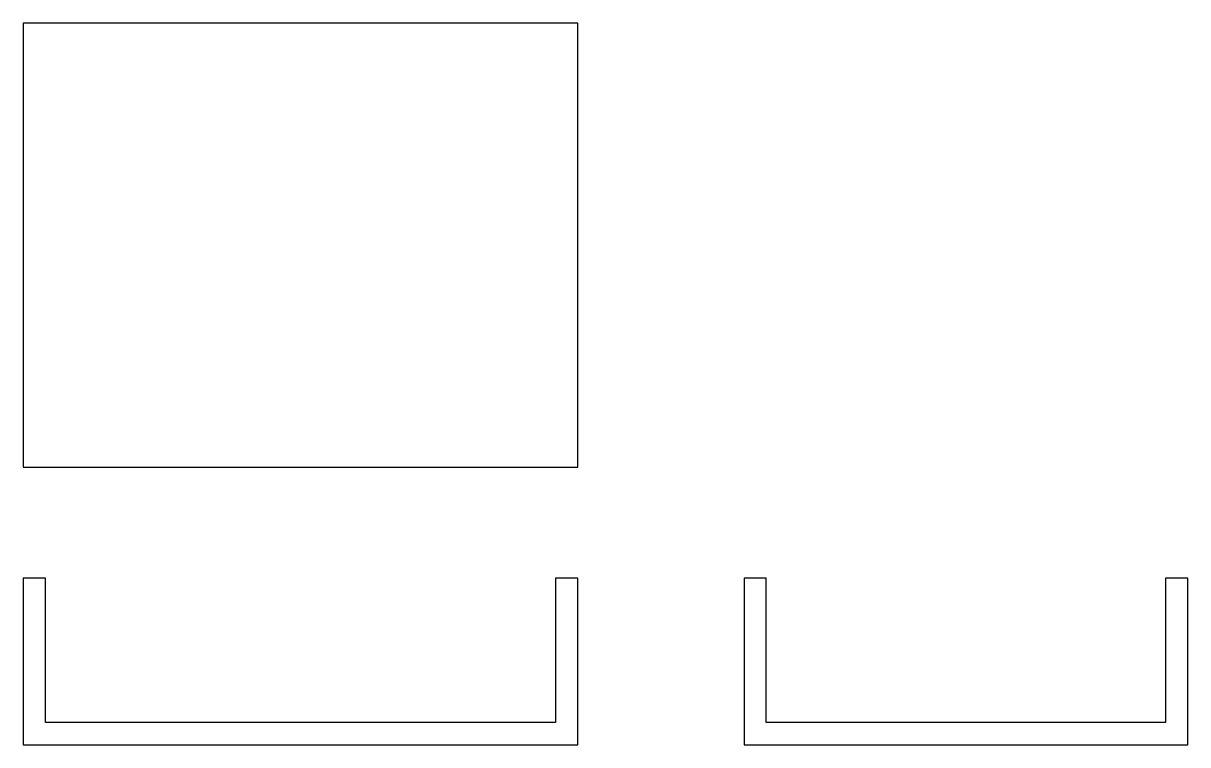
# Model space of a CAD drawing. Header units: metres. Extents: x 0 to 210, y 0 to 130.
import ezdxf

# ---------------------------------------------------------------- set-up
doc = ezdxf.new("R2010")
doc.units = ezdxf.units.M
for name, color, linetype in [('FrontView', 1, 'Continuous'), ('RightView', 3, 'Continuous'), ('TopView', 2, 'Continuous')]:
    doc.layers.add(name, color=color, linetype=linetype)

msp = doc.modelspace()

# ---------------------------------------------------------------- linework, layer by layer
at = {"layer": 'FrontView'}
msp.add_lwpolyline([(0, 0), (100, 0), (100, 30), (96, 30), (96, 4), (4, 4), (4, 30), (0, 30), (0, 0)], dxfattribs=at)
at = {"layer": 'RightView'}
msp.add_lwpolyline([(130, 0), (210, 0), (210, 30), (206, 30), (206, 4), (134, 4), (134, 30), (130, 30), (130, 0)], dxfattribs=at)
at = {"layer": 'TopView'}
msp.add_lwpolyline([(0, 50), (100, 50), (100, 130), (0, 130), (0, 50)], dxfattribs=at)

doc.saveas('drawing.dxf')
